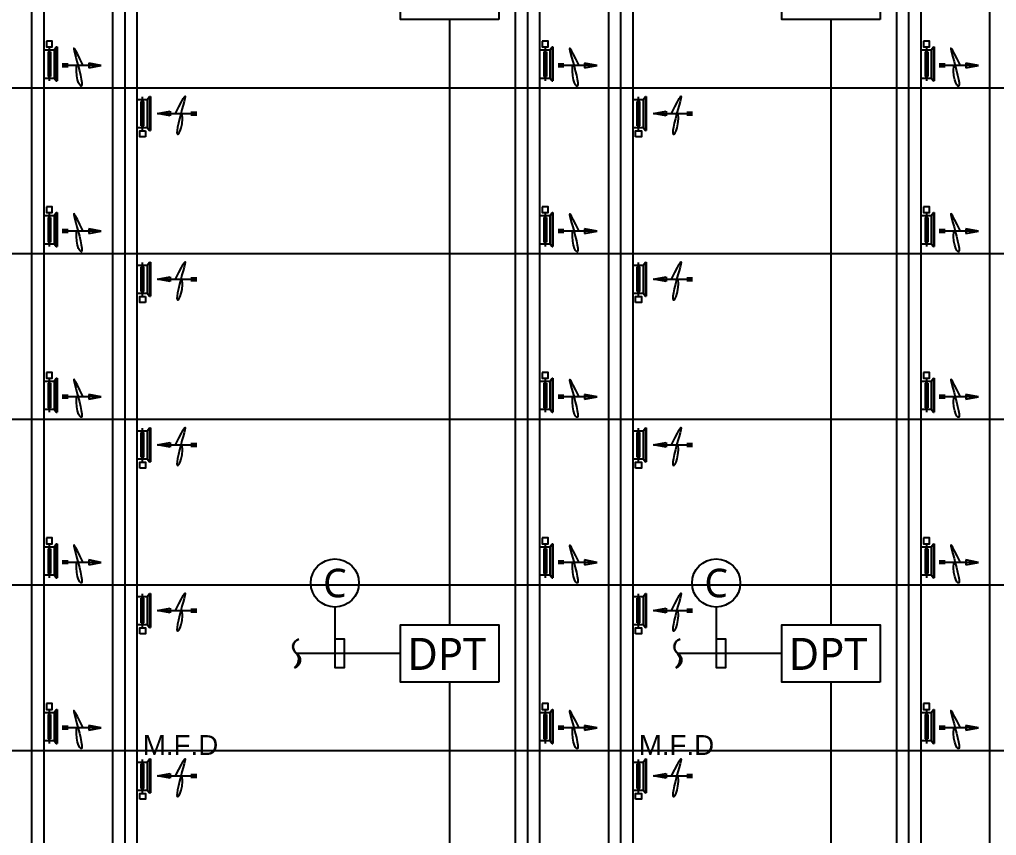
# Model space of a CAD drawing. Header units: millimetres. Extents: x 8533 to 164433, y 5768 to 115327.
# Drawn here: x 88098 to 107270, y 48651 to 64674 of the extents above; entities that cross this region are included whole.
import ezdxf
from ezdxf.enums import TextEntityAlignment as Align

# ---------------------------------------------------------------- set-up
doc = ezdxf.new("R2010")
doc.units = ezdxf.units.MM
doc.header["$LTSCALE"] = 250
doc.linetypes.add('HIDDENX2', pattern=[19.05, 12.7, -6.35])
for name, color, linetype in [('03_G_ENP_문자', 2, 'Continuous'), ('05_G-ENP_치수', 1, 'Continuous'), ('06_G-ENP_심볼', 3, 'Continuous'), ('ARC', 8, 'Continuous'), ('OUT', 4, 'Continuous'), ('p', 3, 'Continuous'), ('st', 4, 'Continuous'), ('전실제연_인버터', 3, 'Continuous')]:
    doc.layers.add(name, color=color, linetype=linetype)
doc.layers.add('10_G-ENP_매립관', color=80, linetype='HIDDENX2', lineweight=30)
doc.styles.add('G-ENP', font='')
doc.styles.add('STYLE1', font='arial.ttf')
doc.styles.get('G-ENP').set_extended_font_data('Malgun Gothic')

# ---------------------------------------------------------------- blocks, each defined once
blk = doc.blocks.new('DPT-9')
at = {"layer": '06_G-ENP_심볼', "elevation": 0}
blk.add_lwpolyline([(1925, -1126), (-1925, -1126), (-1925, 1126), (1925, 1126)], close=True, dxfattribs=at)
blk.add_lwpolyline([(1925, -1126), (-1925, -1126), (-1925, 1126), (1925, 1126)], close=True, dxfattribs=at)
at = {"style": 'G-ENP'}
blk.add_text('DPT', height=1255.4, dxfattribs=at).set_placement((-112, -21, 0), align=Align.MIDDLE_CENTER)
at = {"layer": '06_G-ENP_심볼', "color": 0, "style": 'G-ENP'}
blk.add_text('DPT', height=1255.4, dxfattribs=at).set_placement((-112, -21, 0), align=Align.MIDDLE_CENTER)
blk = doc.blocks.new('G-ENP 물결')
at = {"layer": '10_G-ENP_매립관', "linetype": 'ByBlock'}
h = blk.add_hatch(color=256, dxfattribs=at)
h.paths.add_polyline_path([(61, -399, -0.641696), (0, 0, 0.892931)])
h.paths.add_polyline_path([(0, 0, 0.641696), (-61, 399, -0.435564)])
blk.add_lwpolyline([(-61, 399, -0.641696), (0, 0, 0.641696), (61, -399, 0.641696)], format="xyb", dxfattribs=at)
blk.add_arc((-216, 171), 276, 321.6941, 55.8389, dxfattribs=at)

msp = doc.modelspace()

# ---------------------------------------------------------------- linework, layer by layer
at = {"layer": '05_G-ENP_치수', "ltscale": 0.5, "elevation": 0}
for points in [[(94287, 53136), (94287, 51947), (94475, 51947), (94475, 52507), (94287, 52507)], [(101769, 53136), (101769, 51947), (101958, 51947), (101958, 52507), (101769, 52507)]]:
    msp.add_lwpolyline(points, dxfattribs=at)
at = {"layer": '05_G-ENP_치수'}
for centre in [(94287, 53609), (101769, 53609)]:
    msp.add_circle(centre, 473, dxfattribs=at)
at = {"layer": 'ARC'}
for p, q in [((76949, 63331), (121757, 63331)), ((76949, 60078), (121757, 60078)), ((76949, 56826), (121757, 56826)), ((76949, 53573), (121757, 53573)), ((19211, 50321), (124754, 50321))]:
    msp.add_line(p, q, dxfattribs=at)
at = {"layer": 'OUT'}
for p, q in [((88579, 64076, 0), (88775, 64076, 0)), ((88657, 64040, 0), (88657, 63556, 0)), ((88657, 64040, 0), (88709, 64040, 0)), ((88683, 64136, 0), (88683, 63468, 0)), ((88709, 64040, 0), (88709, 63556, 0)), ((88775, 64076, 0), (88820, 64136, 0)), ((88775, 64076, 0), (88775, 63525, 0)), ((88820, 64136, 0), (88836, 64136, 0)), ((88820, 64136, 0), (88820, 63468, 0)), ((88836, 64136, 0), (88836, 63468, 0)), ((98311, 64076, 0), (98507, 64076, 0)), ((98389, 64040, 0), (98389, 63556, 0)), ((98389, 64040, 0), (98441, 64040, 0)), ((98415, 64136, 0), (98415, 63468, 0)), ((98441, 64040, 0), (98441, 63556, 0)), ((98507, 64076, 0), (98552, 64136, 0)), ((98507, 64076, 0), (98507, 63525, 0)), ((98552, 64136, 0), (98567, 64136, 0)), ((98552, 64136, 0), (98552, 63468, 0)), ((98567, 64136, 0), (98567, 63468, 0)), ((105793, 64076, 0), (105989, 64076, 0)), ((105871, 64040, 0), (105871, 63556, 0)), ((105871, 64040, 0), (105923, 64040, 0)), ((105897, 64136, 0), (105897, 63468, 0)), ((105923, 64040, 0), (105923, 63556, 0)), ((105989, 64076, 0), (106034, 64136, 0)), ((105989, 64076, 0), (105989, 63525, 0)), ((106034, 64136, 0), (106050, 64136, 0)), ((106034, 64136, 0), (106034, 63468, 0)), ((106050, 64136, 0), (106050, 63468, 0)), ((88579, 63525, 0), (88775, 63525, 0)), ((88657, 63556, 0), (88709, 63556, 0)), ((88775, 63525, 0), (88820, 63468, 0)), ((88820, 63468, 0), (88836, 63468, 0)), ((98311, 63525, 0), (98507, 63525, 0)), ((98389, 63556, 0), (98441, 63556, 0)), ((98507, 63525, 0), (98552, 63468, 0)), ((98552, 63468, 0), (98567, 63468, 0)), ((105793, 63525, 0), (105989, 63525, 0)), ((105871, 63556, 0), (105923, 63556, 0)), ((105989, 63525, 0), (106034, 63468, 0)), ((106034, 63468, 0), (106050, 63468, 0)), ((90409, 63104), (90606, 63104)), ((90514, 62487), (90514, 63156)), ((90606, 63104), (90650, 63163)), ((90606, 63104), (90606, 62552)), ((90650, 63163), (90666, 63163)), ((90650, 63163), (90650, 62495)), ((90666, 63163), (90666, 62495)), ((100141, 63104), (100338, 63104)), ((100245, 62487), (100245, 63156)), ((100338, 63104), (100382, 63163)), ((100338, 63104), (100338, 62552)), ((100382, 63163), (100398, 63163)), ((100382, 63163), (100382, 62495)), ((100398, 63163), (100398, 62495)), ((90488, 63067), (90540, 63067)), ((90488, 62584), (90488, 63067)), ((90540, 62584), (90540, 63067)), ((100219, 63067), (100271, 63067)), ((100219, 62584), (100219, 63067)), ((100271, 62584), (100271, 63067)), ((90409, 62552), (90606, 62552)), ((90488, 62584), (90540, 62584)), ((90606, 62552), (90650, 62495)), ((100141, 62552), (100338, 62552)), ((100219, 62584), (100271, 62584)), ((100338, 62552), (100382, 62495)), ((90650, 62495), (90666, 62495)), ((100382, 62495), (100398, 62495)), ((88579, 60823, 0), (88775, 60823, 0)), ((88657, 60787, 0), (88709, 60787, 0)), ((88657, 60787, 0), (88657, 60303, 0)), ((88683, 60883, 0), (88683, 60215, 0)), ((88709, 60787, 0), (88709, 60303, 0)), ((88775, 60823, 0), (88820, 60883, 0)), ((88775, 60823, 0), (88775, 60272, 0)), ((88820, 60883, 0), (88836, 60883, 0)), ((88820, 60883, 0), (88820, 60215, 0)), ((88836, 60883, 0), (88836, 60215, 0)), ((98311, 60823, 0), (98507, 60823, 0)), ((98389, 60787, 0), (98441, 60787, 0)), ((98389, 60787, 0), (98389, 60303, 0)), ((98415, 60883, 0), (98415, 60215, 0)), ((98441, 60787, 0), (98441, 60303, 0)), ((98507, 60823, 0), (98552, 60883, 0)), ((98507, 60823, 0), (98507, 60272, 0)), ((98552, 60883, 0), (98567, 60883, 0)), ((98552, 60883, 0), (98552, 60215, 0)), ((98567, 60883, 0), (98567, 60215, 0)), ((105793, 60823, 0), (105989, 60823, 0)), ((105871, 60787, 0), (105923, 60787, 0)), ((105871, 60787, 0), (105871, 60303, 0)), ((105897, 60883, 0), (105897, 60215, 0)), ((105923, 60787, 0), (105923, 60303, 0)), ((105989, 60823, 0), (106034, 60883, 0)), ((105989, 60823, 0), (105989, 60272, 0)), ((106034, 60883, 0), (106050, 60883, 0)), ((106034, 60883, 0), (106034, 60215, 0)), ((106050, 60883, 0), (106050, 60215, 0)), ((88579, 60272, 0), (88775, 60272, 0)), ((88657, 60303, 0), (88709, 60303, 0)), ((88775, 60272, 0), (88820, 60215, 0)), ((88820, 60215, 0), (88836, 60215, 0)), ((98311, 60272, 0), (98507, 60272, 0)), ((98389, 60303, 0), (98441, 60303, 0)), ((98507, 60272, 0), (98552, 60215, 0)), ((98552, 60215, 0), (98567, 60215, 0)), ((105793, 60272, 0), (105989, 60272, 0)), ((105871, 60303, 0), (105923, 60303, 0)), ((105989, 60272, 0), (106034, 60215, 0)), ((106034, 60215, 0), (106050, 60215, 0)), ((90409, 59851), (90606, 59851)), ((90514, 59235), (90514, 59903)), ((90606, 59851), (90650, 59911)), ((90606, 59851), (90606, 59300)), ((90650, 59911), (90666, 59911)), ((90650, 59911), (90650, 59243)), ((90666, 59911), (90666, 59243)), ((100141, 59851), (100338, 59851)), ((100245, 59235), (100245, 59903)), ((100338, 59851), (100382, 59911)), ((100338, 59851), (100338, 59300)), ((100382, 59911), (100382, 59243)), ((100382, 59911), (100398, 59911)), ((100398, 59911), (100398, 59243)), ((90488, 59331), (90488, 59815)), ((90488, 59815), (90540, 59815)), ((90540, 59331), (90540, 59815)), ((100219, 59815), (100271, 59815)), ((100219, 59331), (100219, 59815)), ((100271, 59331), (100271, 59815)), ((90409, 59300), (90606, 59300)), ((90488, 59331), (90540, 59331)), ((90606, 59300), (90650, 59243)), ((90650, 59243), (90666, 59243)), ((100141, 59300), (100338, 59300)), ((100219, 59331), (100271, 59331)), ((100338, 59300), (100382, 59243)), ((100382, 59243), (100398, 59243)), ((88579, 57571, 0), (88775, 57571, 0)), ((88657, 57535, 0), (88657, 57051, 0)), ((88657, 57535, 0), (88709, 57535, 0)), ((88683, 57631, 0), (88683, 56963, 0)), ((88709, 57535, 0), (88709, 57051, 0)), ((88775, 57571, 0), (88820, 57631, 0)), ((88775, 57571, 0), (88775, 57020, 0)), ((88820, 57631, 0), (88836, 57631, 0)), ((88820, 57631, 0), (88820, 56963, 0)), ((88836, 57631, 0), (88836, 56963, 0)), ((98311, 57571, 0), (98507, 57571, 0)), ((98389, 57535, 0), (98389, 57051, 0)), ((98389, 57535, 0), (98441, 57535, 0)), ((98415, 57631, 0), (98415, 56963, 0)), ((98441, 57535, 0), (98441, 57051, 0)), ((98507, 57571, 0), (98552, 57631, 0)), ((98507, 57571, 0), (98507, 57020, 0)), ((98552, 57631, 0), (98567, 57631, 0)), ((98552, 57631, 0), (98552, 56963, 0)), ((98567, 57631, 0), (98567, 56963, 0)), ((105793, 57571, 0), (105989, 57571, 0)), ((105871, 57535, 0), (105871, 57051, 0)), ((105871, 57535, 0), (105923, 57535, 0)), ((105897, 57631, 0), (105897, 56963, 0)), ((105923, 57535, 0), (105923, 57051, 0)), ((105989, 57571, 0), (106034, 57631, 0)), ((105989, 57571, 0), (105989, 57020, 0)), ((106034, 57631, 0), (106050, 57631, 0)), ((106034, 57631, 0), (106034, 56963, 0)), ((106050, 57631, 0), (106050, 56963, 0)), ((88579, 57020, 0), (88775, 57020, 0)), ((88657, 57051, 0), (88709, 57051, 0)), ((88775, 57020, 0), (88820, 56963, 0)), ((88820, 56963, 0), (88836, 56963, 0)), ((98311, 57020, 0), (98507, 57020, 0)), ((98389, 57051, 0), (98441, 57051, 0)), ((98507, 57020, 0), (98552, 56963, 0)), ((98552, 56963, 0), (98567, 56963, 0)), ((105793, 57020, 0), (105989, 57020, 0)), ((105871, 57051, 0), (105923, 57051, 0)), ((105989, 57020, 0), (106034, 56963, 0)), ((106034, 56963, 0), (106050, 56963, 0)), ((90409, 56599), (90606, 56599)), ((90488, 56562), (90540, 56562)), ((90488, 56079), (90488, 56562)), ((90514, 55983), (90514, 56651)), ((90540, 56079), (90540, 56562)), ((90606, 56599), (90650, 56659)), ((90606, 56599), (90606, 56048)), ((90650, 56659), (90666, 56659)), ((90650, 56659), (90650, 55990)), ((90666, 56659), (90666, 55990)), ((100141, 56599), (100338, 56599)), ((100219, 56562), (100271, 56562)), ((100219, 56079), (100219, 56562)), ((100245, 55983), (100245, 56651)), ((100271, 56079), (100271, 56562)), ((100338, 56599), (100382, 56659)), ((100338, 56599), (100338, 56048)), ((100382, 56659), (100398, 56659)), ((100382, 56659), (100382, 55990)), ((100398, 56659), (100398, 55990)), ((90409, 56048), (90606, 56048)), ((90488, 56079), (90540, 56079)), ((90606, 56048), (90650, 55990)), ((90650, 55990), (90666, 55990)), ((100141, 56048), (100338, 56048)), ((100219, 56079), (100271, 56079)), ((100338, 56048), (100382, 55990)), ((100382, 55990), (100398, 55990)), ((88579, 54318, 0), (88775, 54318, 0)), ((88657, 54282, 0), (88657, 53798, 0)), ((88657, 54282, 0), (88709, 54282, 0)), ((88683, 54378, 0), (88683, 53710, 0)), ((88709, 54282, 0), (88709, 53798, 0)), ((88775, 54318, 0), (88820, 54378, 0)), ((88775, 54318, 0), (88775, 53767, 0)), ((88820, 54378, 0), (88836, 54378, 0)), ((88820, 54378, 0), (88820, 53710, 0)), ((88836, 54378, 0), (88836, 53710, 0)), ((98311, 54318, 0), (98507, 54318, 0)), ((98389, 54282, 0), (98389, 53798, 0)), ((98389, 54282, 0), (98441, 54282, 0)), ((98415, 54378, 0), (98415, 53710, 0)), ((98441, 54282, 0), (98441, 53798, 0)), ((98507, 54318, 0), (98552, 54378, 0)), ((98507, 54318, 0), (98507, 53767, 0)), ((98552, 54378, 0), (98567, 54378, 0)), ((98552, 54378, 0), (98552, 53710, 0)), ((98567, 54378, 0), (98567, 53710, 0)), ((105793, 54318, 0), (105989, 54318, 0)), ((105871, 54282, 0), (105871, 53798, 0)), ((105871, 54282, 0), (105923, 54282, 0)), ((105897, 54378, 0), (105897, 53710, 0)), ((105923, 54282, 0), (105923, 53798, 0)), ((105989, 54318, 0), (106034, 54378, 0)), ((105989, 54318, 0), (105989, 53767, 0)), ((106034, 54378, 0), (106050, 54378, 0)), ((106034, 54378, 0), (106034, 53710, 0)), ((106050, 54378, 0), (106050, 53710, 0)), ((88579, 53767, 0), (88775, 53767, 0)), ((88657, 53798, 0), (88709, 53798, 0)), ((88775, 53767, 0), (88820, 53710, 0)), ((88820, 53710, 0), (88836, 53710, 0)), ((98311, 53767, 0), (98507, 53767, 0)), ((98389, 53798, 0), (98441, 53798, 0)), ((98507, 53767, 0), (98552, 53710, 0)), ((98552, 53710, 0), (98567, 53710, 0)), ((105793, 53767, 0), (105989, 53767, 0)), ((105871, 53798, 0), (105923, 53798, 0)), ((105989, 53767, 0), (106034, 53710, 0)), ((106034, 53710, 0), (106050, 53710, 0)), ((90409, 53346), (90606, 53346)), ((90488, 53310), (90540, 53310)), ((90488, 52826), (90488, 53310)), ((90514, 52730), (90514, 53398)), ((90540, 52826), (90540, 53310)), ((90606, 53346), (90650, 53406)), ((90606, 53346), (90606, 52795)), ((90650, 53406), (90666, 53406)), ((90650, 53406), (90650, 52738)), ((90666, 53406), (90666, 52738)), ((100141, 53346), (100338, 53346)), ((100219, 53310), (100271, 53310)), ((100219, 52826), (100219, 53310)), ((100245, 52730), (100245, 53398)), ((100271, 52826), (100271, 53310)), ((100338, 53346), (100382, 53406)), ((100338, 53346), (100338, 52795)), ((100382, 53406), (100398, 53406)), ((100382, 53406), (100382, 52738)), ((100398, 53406), (100398, 52738)), ((90409, 52795), (90606, 52795)), ((90488, 52826), (90540, 52826)), ((90606, 52795), (90650, 52738)), ((90650, 52738), (90666, 52738)), ((100141, 52795), (100338, 52795)), ((100219, 52826), (100271, 52826)), ((100338, 52795), (100382, 52738)), ((100382, 52738), (100398, 52738)), ((88579, 51067), (88775, 51067)), ((88657, 51030), (88657, 50547)), ((88657, 51030), (88709, 51030)), ((88683, 51126), (88683, 50458)), ((88709, 51030), (88709, 50547)), ((88775, 51067), (88820, 51126)), ((88775, 51067), (88775, 50515)), ((88820, 51126), (88836, 51126)), ((88820, 51126), (88820, 50458)), ((88836, 51126), (88836, 50458)), ((98311, 51067), (98507, 51067)), ((98389, 51030), (98389, 50547)), ((98389, 51030), (98441, 51030)), ((98415, 51126), (98415, 50458)), ((98441, 51030), (98441, 50547)), ((98507, 51067), (98552, 51126)), ((98507, 51067), (98507, 50515)), ((98552, 51126), (98567, 51126)), ((98552, 51126), (98552, 50458)), ((98567, 51126), (98567, 50458)), ((105793, 51067), (105989, 51067)), ((105871, 51030), (105871, 50547)), ((105871, 51030), (105923, 51030)), ((105897, 51126), (105897, 50458)), ((105923, 51030), (105923, 50547)), ((105989, 51067), (106034, 51126)), ((105989, 51067), (105989, 50515)), ((106034, 51126), (106050, 51126)), ((106034, 51126), (106034, 50458)), ((106050, 51126), (106050, 50458)), ((88579, 50515), (88775, 50515)), ((88657, 50547), (88709, 50547)), ((88775, 50515), (88820, 50458)), ((88820, 50458), (88836, 50458)), ((98311, 50515), (98507, 50515)), ((98389, 50547), (98441, 50547)), ((98507, 50515), (98552, 50458)), ((98552, 50458), (98567, 50458)), ((105793, 50515), (105989, 50515)), ((105871, 50547), (105923, 50547)), ((105989, 50515), (106034, 50458)), ((106034, 50458), (106050, 50458)), ((90409, 50094), (90606, 50094)), ((90488, 50058), (90540, 50058)), ((90488, 49574), (90488, 50058)), ((90514, 49478), (90514, 50146)), ((90540, 49574), (90540, 50058)), ((90606, 50094), (90650, 50154)), ((90606, 50094), (90606, 49543)), ((90650, 50154), (90666, 50154)), ((90650, 50154), (90650, 49486)), ((90666, 50154), (90666, 49486)), ((100141, 50094), (100338, 50094)), ((100219, 50058), (100271, 50058)), ((100219, 49574), (100219, 50058)), ((100245, 49478), (100245, 50146)), ((100271, 49574), (100271, 50058)), ((100338, 50094), (100382, 50154)), ((100338, 50094), (100338, 49543)), ((100382, 50154), (100398, 50154)), ((100382, 50154), (100382, 49486)), ((100398, 50154), (100398, 49486)), ((90409, 49543), (90606, 49543)), ((90488, 49574), (90540, 49574)), ((90606, 49543), (90650, 49486)), ((90650, 49486), (90666, 49486)), ((100141, 49543), (100338, 49543)), ((100219, 49574), (100271, 49574)), ((100338, 49543), (100382, 49486)), ((100382, 49486), (100398, 49486))]:
    msp.add_line(p, q, dxfattribs=at)
at = {"layer": 'OUT', "elevation": 0}
for points in [[(88625, 64251), (88625, 64136), (88741, 64136), (88741, 64251)], [(98357, 64251), (98357, 64136), (98473, 64136), (98473, 64251)], [(105839, 64251), (105839, 64136), (105955, 64136), (105955, 64251)], [(88625, 60999), (88625, 60883), (88741, 60883), (88741, 60999)], [(98357, 60999), (98357, 60883), (98473, 60883), (98473, 60999)], [(105839, 60999), (105839, 60883), (105955, 60883), (105955, 60999)], [(88625, 57746), (88625, 57631), (88741, 57631), (88741, 57746)], [(98357, 57746), (98357, 57631), (98473, 57631), (98473, 57746)], [(105839, 57746), (105839, 57631), (105955, 57631), (105955, 57746)], [(100188, 55867), (100188, 55983), (100303, 55983), (100303, 55867)], [(88625, 54494), (88625, 54378), (88741, 54378), (88741, 54494)], [(98357, 54494), (98357, 54378), (98473, 54378), (98473, 54494)], [(105839, 54494), (105839, 54378), (105955, 54378), (105955, 54494)], [(100188, 52614), (100188, 52730), (100303, 52730), (100303, 52614)], [(88625, 51242), (88625, 51126), (88741, 51126), (88741, 51242)], [(98357, 51242), (98357, 51126), (98473, 51126), (98473, 51242)], [(105839, 51242), (105839, 51126), (105955, 51126), (105955, 51242)], [(90456, 49363), (90456, 49478), (90571, 49478), (90571, 49363)], [(100188, 49363), (100188, 49478), (100303, 49478), (100303, 49363)]]:
    msp.add_lwpolyline(points, close=True, dxfattribs=at)
at = {"layer": 'OUT'}
for points in [[(90571, 62372), (90456, 62372), (90456, 62487), (90571, 62487)], [(90571, 59119), (90456, 59119), (90456, 59235), (90571, 59235)]]:
    msp.add_lwpolyline(points, dxfattribs=at)
at = {"layer": 'OUT', "elevation": 0}
for points in [[(90456, 62372), (90456, 62487)], [(90571, 62487), (90571, 62372)], [(90456, 59119), (90456, 59235)], [(90571, 59235), (90571, 59119)], [(90456, 55867), (90456, 55983)], [(90456, 52614), (90456, 52730)], [(90456, 49363), (90456, 49478)]]:
    msp.add_lwpolyline(points, dxfattribs=at)
at = {"layer": 'OUT'}
for points in [[(100188, 62372), (100188, 62487), (100303, 62487), (100303, 62372)], [(100188, 59119), (100188, 59235), (100303, 59235), (100303, 59119)], [(90456, 55867), (90456, 55983), (90571, 55983), (90571, 55867)], [(90456, 52614), (90456, 52730), (90571, 52730), (90571, 52614)]]:
    msp.add_lwpolyline(points, close=True, dxfattribs=at)
at = {"layer": 'p', "color": 4, "linetype": 'Continuous'}
for p, q in [((89929, 16847), (89929, 94153)), ((99661, 16847), (99661, 94153)), ((107143, 16847), (107143, 94153)), ((90409, 16847), (90409, 93679)), ((100141, 16847), (100141, 93679)), ((88579, 15017), (88579, 91126)), ((97830, 15017), (97830, 91126)), ((98311, 15017), (98311, 91126)), ((105312, 15017), (105312, 91126)), ((105793, 15017), (105793, 91126))]:
    msp.add_line(p, q, dxfattribs=at)
at = {"layer": 'p', "color": 1}
for p, q in [((90169, 16847), (90169, 93916)), ((99901, 16847), (99901, 93916)), ((88339, 15017), (88339, 91126)), ((98071, 15017), (98071, 91126)), ((105553, 15017), (105553, 91126)), ((89050, 63799, 0), (88934, 63799, 0)), ((89703, 63773, 0), (88934, 63773, 0)), ((89050, 63747, 0), (88934, 63747, 0)), ((98782, 63799, 0), (98666, 63799, 0)), ((99435, 63773, 0), (98666, 63773, 0)), ((98782, 63747, 0), (98666, 63747, 0)), ((106264, 63799, 0), (106148, 63799, 0)), ((106917, 63773, 0), (106148, 63773, 0)), ((106264, 63747, 0), (106148, 63747, 0)), ((90807, 62829), (91576, 62829)), ((91459, 62855), (91576, 62855)), ((91459, 62803), (91576, 62803)), ((100538, 62829), (101308, 62829)), ((101191, 62855), (101308, 62855)), ((101191, 62803), (101308, 62803)), ((89050, 60546, 0), (88934, 60546, 0)), ((89703, 60520, 0), (88934, 60520, 0)), ((89050, 60494, 0), (88934, 60494, 0)), ((98782, 60546, 0), (98666, 60546, 0)), ((99435, 60520, 0), (98666, 60520, 0)), ((98782, 60494, 0), (98666, 60494, 0)), ((106264, 60546, 0), (106148, 60546, 0)), ((106917, 60520, 0), (106148, 60520, 0)), ((106264, 60494, 0), (106148, 60494, 0)), ((90807, 59577), (91576, 59577)), ((91459, 59603), (91576, 59603)), ((91459, 59551), (91576, 59551)), ((100538, 59577), (101308, 59577)), ((101191, 59603), (101308, 59603)), ((101191, 59551), (101308, 59551)), ((89050, 57294, 0), (88934, 57294, 0)), ((89703, 57268, 0), (88934, 57268, 0)), ((89050, 57242, 0), (88934, 57242, 0)), ((98782, 57294, 0), (98666, 57294, 0)), ((99435, 57268, 0), (98666, 57268, 0)), ((98782, 57242, 0), (98666, 57242, 0)), ((106264, 57294, 0), (106148, 57294, 0)), ((106917, 57268, 0), (106148, 57268, 0)), ((106264, 57242, 0), (106148, 57242, 0)), ((90807, 56324), (91576, 56324)), ((91459, 56350), (91576, 56350)), ((91459, 56298), (91576, 56298)), ((100538, 56324), (101308, 56324)), ((101191, 56350), (101308, 56350)), ((101191, 56298), (101308, 56298)), ((89050, 54041, 0), (88934, 54041, 0)), ((89703, 54015, 0), (88934, 54015, 0)), ((89050, 53989, 0), (88934, 53989, 0)), ((98782, 54041, 0), (98666, 54041, 0)), ((99435, 54015, 0), (98666, 54015, 0)), ((98782, 53989, 0), (98666, 53989, 0)), ((106264, 54041, 0), (106148, 54041, 0)), ((106917, 54015, 0), (106148, 54015, 0)), ((106264, 53989, 0), (106148, 53989, 0)), ((90807, 53072), (91576, 53072)), ((91459, 53098), (91576, 53098)), ((91459, 53046), (91576, 53046)), ((100538, 53072), (101308, 53072)), ((101191, 53098), (101308, 53098)), ((101191, 53046), (101308, 53046)), ((89050, 50789), (88934, 50789)), ((89703, 50763), (88934, 50763)), ((89050, 50737), (88934, 50737)), ((98782, 50789), (98666, 50789)), ((99435, 50763), (98666, 50763)), ((98782, 50737), (98666, 50737)), ((106264, 50789), (106148, 50789)), ((106917, 50763), (106148, 50763)), ((106264, 50737), (106148, 50737)), ((91459, 49846), (91576, 49846)), ((101191, 49846), (101308, 49846)), ((90807, 49820), (91576, 49820)), ((91459, 49794), (91576, 49794)), ((100538, 49820), (101308, 49820)), ((101191, 49794), (101308, 49794))]:
    msp.add_line(p, q, dxfattribs=at)
at = {"layer": 'p', "color": 1, "linetype": 'Continuous'}
for p, q in [((89455, 63819, 0), (89455, 63726, 0)), ((89703, 63773, 0), (89455, 63819, 0)), ((89455, 63726, 0), (89703, 63773, 0)), ((99186, 63819, 0), (99186, 63726, 0)), ((99435, 63773, 0), (99186, 63819, 0)), ((99186, 63726, 0), (99435, 63773, 0)), ((106669, 63819, 0), (106669, 63726, 0)), ((106917, 63773, 0), (106669, 63819, 0)), ((106669, 63726, 0), (106917, 63773, 0)), ((90807, 62829), (91055, 62876)), ((91055, 62783), (90807, 62829)), ((91055, 62876), (91055, 62783)), ((100538, 62829), (100787, 62876)), ((100787, 62783), (100538, 62829)), ((100787, 62876), (100787, 62783)), ((89455, 60567, 0), (89455, 60474, 0)), ((89703, 60520, 0), (89455, 60567, 0)), ((89455, 60474, 0), (89703, 60520, 0)), ((99186, 60567, 0), (99186, 60474, 0)), ((99435, 60520, 0), (99186, 60567, 0)), ((99186, 60474, 0), (99435, 60520, 0)), ((106669, 60567, 0), (106669, 60474, 0)), ((106917, 60520, 0), (106669, 60567, 0)), ((106669, 60474, 0), (106917, 60520, 0)), ((90807, 59577), (91055, 59623)), ((91055, 59530), (90807, 59577)), ((91055, 59623), (91055, 59530)), ((100538, 59577), (100787, 59623)), ((100787, 59530), (100538, 59577)), ((100787, 59623), (100787, 59530)), ((89703, 57268, 0), (89455, 57314, 0)), ((89455, 57314, 0), (89455, 57221, 0)), ((89455, 57221, 0), (89703, 57268, 0)), ((99435, 57268, 0), (99186, 57314, 0)), ((99186, 57314, 0), (99186, 57221, 0)), ((99186, 57221, 0), (99435, 57268, 0)), ((106917, 57268, 0), (106669, 57314, 0)), ((106669, 57314, 0), (106669, 57221, 0)), ((106669, 57221, 0), (106917, 57268, 0)), ((90807, 56324), (91055, 56371)), ((91055, 56371), (91055, 56278)), ((100538, 56324), (100787, 56371)), ((100787, 56371), (100787, 56278)), ((91055, 56278), (90807, 56324)), ((100787, 56278), (100538, 56324)), ((89455, 54062, 0), (89455, 53969, 0)), ((89703, 54015, 0), (89455, 54062, 0)), ((89455, 53969, 0), (89703, 54015, 0)), ((99186, 54062, 0), (99186, 53969, 0)), ((99435, 54015, 0), (99186, 54062, 0)), ((99186, 53969, 0), (99435, 54015, 0)), ((106669, 54062, 0), (106669, 53969, 0)), ((106917, 54015, 0), (106669, 54062, 0)), ((106669, 53969, 0), (106917, 54015, 0)), ((90807, 53072), (91055, 53118)), ((91055, 53118), (91055, 53026)), ((100538, 53072), (100787, 53118)), ((100787, 53118), (100787, 53026)), ((91055, 53026), (90807, 53072)), ((100787, 53026), (100538, 53072)), ((89455, 50810), (89455, 50717)), ((89703, 50763), (89455, 50810)), ((99186, 50810), (99186, 50717)), ((99435, 50763), (99186, 50810)), ((106669, 50810), (106669, 50717)), ((106917, 50763), (106669, 50810)), ((89455, 50717), (89703, 50763)), ((99186, 50717), (99435, 50763)), ((106669, 50717), (106917, 50763)), ((90807, 49820), (91055, 49867)), ((91055, 49867), (91055, 49774)), ((100538, 49820), (100787, 49867)), ((100787, 49867), (100787, 49774)), ((91055, 49774), (90807, 49820)), ((100787, 49774), (100538, 49820))]:
    msp.add_line(p, q, dxfattribs=at)
at = {"layer": 'p', "color": 1}
for points in [[(89350, 63773), (89284, 63902), (89234, 63998), (89198, 64064), (89175, 64101), (89163, 64112), (89161, 64099), (89168, 64063), (89182, 64009), (89201, 63937), (89224, 63853), (89248, 63763), (89272, 63670), (89294, 63582), (89311, 63502), (89321, 63437), (89323, 63390), (89315, 63368), (89299, 63368), (89279, 63390), (89258, 63432), (89238, 63493), (89222, 63571), (89215, 63665), (89218, 63773)], [(99082, 63773), (99016, 63902), (98966, 63998), (98930, 64064), (98907, 64101), (98895, 64112), (98893, 64099), (98900, 64063), (98913, 64009), (98933, 63937), (98956, 63853), (98980, 63763), (99004, 63670), (99026, 63582), (99043, 63502), (99053, 63437), (99055, 63390), (99047, 63368), (99031, 63368), (99011, 63390), (98990, 63432), (98970, 63493), (98954, 63571), (98947, 63665), (98950, 63773)], [(106564, 63773), (106498, 63902), (106448, 63998), (106412, 64064), (106389, 64101), (106377, 64112), (106375, 64099), (106382, 64063), (106396, 64009), (106415, 63937), (106438, 63853), (106462, 63763), (106486, 63670), (106508, 63582), (106525, 63502), (106535, 63437), (106537, 63390), (106529, 63368), (106513, 63368), (106493, 63390), (106472, 63432), (106452, 63493), (106436, 63571), (106429, 63665), (106432, 63773)], [(91160, 62829), (91226, 62959), (91276, 63055), (91312, 63121), (91335, 63158), (91347, 63169), (91349, 63155), (91342, 63120), (91328, 63065), (91309, 62994), (91286, 62910), (91262, 62819), (91238, 62727), (91216, 62639), (91199, 62559), (91189, 62493), (91187, 62447), (91195, 62424), (91210, 62425), (91231, 62447), (91252, 62489), (91272, 62550), (91287, 62628), (91295, 62722), (91292, 62829)], [(100892, 62829), (100958, 62959), (101008, 63055), (101044, 63121), (101067, 63158), (101079, 63169), (101081, 63155), (101074, 63120), (101060, 63065), (101041, 62994), (101018, 62910), (100993, 62819), (100969, 62727), (100948, 62639), (100931, 62559), (100921, 62493), (100919, 62447), (100927, 62424), (100942, 62425), (100962, 62447), (100984, 62489), (101004, 62550), (101019, 62628), (101027, 62722), (101024, 62829)], [(100892, 62829), (100958, 62959), (101008, 63055), (101044, 63121), (101067, 63158), (101079, 63169), (101081, 63155), (101074, 63120), (101060, 63065), (101041, 62994), (101018, 62910), (100993, 62819), (100969, 62727), (100948, 62639), (100931, 62559), (100921, 62493), (100919, 62447), (100927, 62424), (100942, 62425), (100962, 62447), (100984, 62489), (101004, 62550), (101019, 62628), (101027, 62722), (101024, 62829)], [(89350, 60520), (89284, 60650), (89234, 60746), (89198, 60811), (89175, 60849), (89163, 60859), (89161, 60846), (89168, 60811), (89182, 60756), (89201, 60685), (89224, 60601), (89248, 60510), (89272, 60418), (89294, 60329), (89311, 60250), (89321, 60184), (89323, 60138), (89315, 60115), (89299, 60116), (89279, 60138), (89258, 60180), (89238, 60241), (89222, 60319), (89215, 60412), (89218, 60520)], [(99082, 60520), (99016, 60650), (98966, 60746), (98930, 60811), (98907, 60849), (98895, 60859), (98893, 60846), (98900, 60811), (98913, 60756), (98933, 60685), (98956, 60601), (98980, 60510), (99004, 60418), (99026, 60329), (99043, 60250), (99053, 60184), (99055, 60138), (99047, 60115), (99031, 60116), (99011, 60138), (98990, 60180), (98970, 60241), (98954, 60319), (98947, 60412), (98950, 60520)], [(106564, 60520), (106498, 60650), (106448, 60746), (106412, 60811), (106389, 60849), (106377, 60859), (106375, 60846), (106382, 60811), (106396, 60756), (106415, 60685), (106438, 60601), (106462, 60510), (106486, 60418), (106508, 60329), (106525, 60250), (106535, 60184), (106537, 60138), (106529, 60115), (106513, 60116), (106493, 60138), (106472, 60180), (106452, 60241), (106436, 60319), (106429, 60412), (106432, 60520)], [(91160, 59577), (91226, 59706), (91276, 59803), (91312, 59868), (91335, 59905), (91347, 59916), (91349, 59903), (91342, 59868), (91328, 59813), (91309, 59741), (91286, 59658), (91262, 59567), (91238, 59475), (91216, 59386), (91199, 59306), (91189, 59241), (91187, 59195), (91195, 59172), (91210, 59172), (91231, 59194), (91252, 59237), (91272, 59298), (91287, 59375), (91295, 59469), (91292, 59577)], [(100892, 59577), (100958, 59706), (101008, 59803), (101044, 59868), (101067, 59905), (101079, 59916), (101081, 59903), (101074, 59868), (101060, 59813), (101041, 59741), (101018, 59658), (100993, 59567), (100969, 59475), (100948, 59386), (100931, 59306), (100921, 59241), (100919, 59195), (100927, 59172), (100942, 59172), (100962, 59194), (100984, 59237), (101004, 59298), (101019, 59375), (101027, 59469), (101024, 59577)], [(100892, 59577), (100958, 59706), (101008, 59803), (101044, 59868), (101067, 59905), (101079, 59916), (101081, 59903), (101074, 59868), (101060, 59813), (101041, 59741), (101018, 59658), (100993, 59567), (100969, 59475), (100948, 59386), (100931, 59306), (100921, 59241), (100919, 59195), (100927, 59172), (100942, 59172), (100962, 59194), (100984, 59237), (101004, 59298), (101019, 59375), (101027, 59469), (101024, 59577)], [(89350, 57268), (89284, 57397), (89234, 57493), (89198, 57559), (89175, 57596), (89163, 57607), (89161, 57594), (89168, 57558), (89182, 57504), (89201, 57432), (89224, 57348), (89248, 57258), (89272, 57165), (89294, 57077), (89311, 56997), (89321, 56932), (89323, 56885), (89315, 56863), (89299, 56863), (89279, 56885), (89258, 56927), (89238, 56988), (89222, 57066), (89215, 57160), (89218, 57268)], [(99082, 57268), (99016, 57397), (98966, 57493), (98930, 57559), (98907, 57596), (98895, 57607), (98893, 57594), (98900, 57558), (98913, 57504), (98933, 57432), (98956, 57348), (98980, 57258), (99004, 57165), (99026, 57077), (99043, 56997), (99053, 56932), (99055, 56885), (99047, 56863), (99031, 56863), (99011, 56885), (98990, 56927), (98970, 56988), (98954, 57066), (98947, 57160), (98950, 57268)], [(106564, 57268), (106498, 57397), (106448, 57493), (106412, 57559), (106389, 57596), (106377, 57607), (106375, 57594), (106382, 57558), (106396, 57504), (106415, 57432), (106438, 57348), (106462, 57258), (106486, 57165), (106508, 57077), (106525, 56997), (106535, 56932), (106537, 56885), (106529, 56863), (106513, 56863), (106493, 56885), (106472, 56927), (106452, 56988), (106436, 57066), (106429, 57160), (106432, 57268)], [(91160, 56324), (91226, 56454), (91276, 56550), (91312, 56616), (91335, 56653), (91347, 56664), (91349, 56650), (91342, 56615), (91328, 56560), (91309, 56489), (91286, 56405), (91262, 56314), (91238, 56222), (91216, 56134), (91199, 56054), (91189, 55988), (91187, 55942), (91195, 55919), (91210, 55920), (91231, 55942), (91252, 55984), (91272, 56045), (91287, 56123), (91295, 56217), (91292, 56324)], [(100892, 56324), (100958, 56454), (101008, 56550), (101044, 56616), (101067, 56653), (101079, 56664), (101081, 56650), (101074, 56615), (101060, 56560), (101041, 56489), (101018, 56405), (100993, 56314), (100969, 56222), (100948, 56134), (100931, 56054), (100921, 55988), (100919, 55942), (100927, 55919), (100942, 55920), (100962, 55942), (100984, 55984), (101004, 56045), (101019, 56123), (101027, 56217), (101024, 56324)], [(100892, 56324), (100958, 56454), (101008, 56550), (101044, 56616), (101067, 56653), (101079, 56664), (101081, 56650), (101074, 56615), (101060, 56560), (101041, 56489), (101018, 56405), (100993, 56314), (100969, 56222), (100948, 56134), (100931, 56054), (100921, 55988), (100919, 55942), (100927, 55919), (100942, 55920), (100962, 55942), (100984, 55984), (101004, 56045), (101019, 56123), (101027, 56217), (101024, 56324)], [(89350, 54015), (89284, 54145), (89234, 54241), (89198, 54307), (89175, 54344), (89163, 54354), (89161, 54341), (89168, 54306), (89182, 54251), (89201, 54180), (89224, 54096), (89248, 54005), (89272, 53913), (89294, 53824), (89311, 53745), (89321, 53679), (89323, 53633), (89315, 53610), (89299, 53611), (89279, 53633), (89258, 53675), (89238, 53736), (89222, 53814), (89215, 53907), (89218, 54015)], [(99082, 54015), (99016, 54145), (98966, 54241), (98930, 54307), (98907, 54344), (98895, 54354), (98893, 54341), (98900, 54306), (98913, 54251), (98933, 54180), (98956, 54096), (98980, 54005), (99004, 53913), (99026, 53824), (99043, 53745), (99053, 53679), (99055, 53633), (99047, 53610), (99031, 53611), (99011, 53633), (98990, 53675), (98970, 53736), (98954, 53814), (98947, 53907), (98950, 54015)], [(106564, 54015), (106498, 54145), (106448, 54241), (106412, 54307), (106389, 54344), (106377, 54354), (106375, 54341), (106382, 54306), (106396, 54251), (106415, 54180), (106438, 54096), (106462, 54005), (106486, 53913), (106508, 53824), (106525, 53745), (106535, 53679), (106537, 53633), (106529, 53610), (106513, 53611), (106493, 53633), (106472, 53675), (106452, 53736), (106436, 53814), (106429, 53907), (106432, 54015)], [(91160, 53072), (91226, 53201), (91276, 53298), (91312, 53363), (91335, 53400), (91347, 53411), (91349, 53398), (91342, 53363), (91328, 53308), (91309, 53236), (91286, 53153), (91262, 53062), (91238, 52970), (91216, 52881), (91199, 52801), (91189, 52736), (91187, 52690), (91195, 52667), (91210, 52667), (91231, 52689), (91252, 52732), (91272, 52793), (91287, 52871), (91295, 52964), (91292, 53072)], [(100892, 53072), (100958, 53201), (101008, 53298), (101044, 53363), (101067, 53400), (101079, 53411), (101081, 53398), (101074, 53363), (101060, 53308), (101041, 53236), (101018, 53153), (100993, 53062), (100969, 52970), (100948, 52881), (100931, 52801), (100921, 52736), (100919, 52690), (100927, 52667), (100942, 52667), (100962, 52689), (100984, 52732), (101004, 52793), (101019, 52871), (101027, 52964), (101024, 53072)], [(100892, 53072), (100958, 53201), (101008, 53298), (101044, 53363), (101067, 53400), (101079, 53411), (101081, 53398), (101074, 53363), (101060, 53308), (101041, 53236), (101018, 53153), (100993, 53062), (100969, 52970), (100948, 52881), (100931, 52801), (100921, 52736), (100919, 52690), (100927, 52667), (100942, 52667), (100962, 52689), (100984, 52732), (101004, 52793), (101019, 52871), (101027, 52964), (101024, 53072)], [(89350, 50763), (89284, 50893), (89234, 50989), (89198, 51055), (89175, 51092), (89163, 51103), (89161, 51089), (89168, 51054), (89182, 50999), (89201, 50928), (89224, 50844), (89248, 50753), (89272, 50661), (89294, 50573), (89311, 50493), (89321, 50427), (89323, 50381), (89315, 50358), (89299, 50359), (89279, 50381), (89258, 50423), (89238, 50484), (89222, 50562), (89215, 50656), (89218, 50763)], [(99082, 50763), (99016, 50893), (98966, 50989), (98930, 51055), (98907, 51092), (98895, 51103), (98893, 51089), (98900, 51054), (98913, 50999), (98933, 50928), (98956, 50844), (98980, 50753), (99004, 50661), (99026, 50573), (99043, 50493), (99053, 50427), (99055, 50381), (99047, 50358), (99031, 50359), (99011, 50381), (98990, 50423), (98970, 50484), (98954, 50562), (98947, 50656), (98950, 50763)], [(106564, 50763), (106498, 50893), (106448, 50989), (106412, 51055), (106389, 51092), (106377, 51103), (106375, 51089), (106382, 51054), (106396, 50999), (106415, 50928), (106438, 50844), (106462, 50753), (106486, 50661), (106508, 50573), (106525, 50493), (106535, 50427), (106537, 50381), (106529, 50358), (106513, 50359), (106493, 50381), (106472, 50423), (106452, 50484), (106436, 50562), (106429, 50656), (106432, 50763)], [(91160, 49820), (91226, 49949), (91276, 50046), (91312, 50111), (91335, 50148), (91347, 50159), (91349, 50146), (91342, 50111), (91328, 50056), (91309, 49984), (91286, 49901), (91262, 49810), (91238, 49718), (91216, 49629), (91199, 49550), (91189, 49484), (91187, 49438), (91195, 49415), (91210, 49416), (91231, 49438), (91252, 49480), (91272, 49541), (91287, 49619), (91295, 49712), (91292, 49820)], [(100892, 49820), (100958, 49949), (101008, 50046), (101044, 50111), (101067, 50148), (101079, 50159), (101081, 50146), (101074, 50111), (101060, 50056), (101041, 49984), (101018, 49901), (100993, 49810), (100969, 49718), (100948, 49629), (100931, 49550), (100921, 49484), (100919, 49438), (100927, 49415), (100942, 49416), (100962, 49438), (100984, 49480), (101004, 49541), (101019, 49619), (101027, 49712), (101024, 49820)], [(100892, 49820), (100958, 49949), (101008, 50046), (101044, 50111), (101067, 50148), (101079, 50159), (101081, 50146), (101074, 50111), (101060, 50056), (101041, 49984), (101018, 49901), (100993, 49810), (100969, 49718), (100948, 49629), (100931, 49550), (100921, 49484), (100919, 49438), (100927, 49415), (100942, 49416), (100962, 49438), (100984, 49480), (101004, 49541), (101019, 49619), (101027, 49712), (101024, 49820)]]:
    msp.add_lwpolyline(points, dxfattribs=at)
at = {"layer": '전실제연_인버터'}
for p, q in [((96539, 64674), (96539, 52790)), ((104022, 64674), (104022, 52790)), ((95577, 52227), (93536, 52227)), ((103059, 52227), (101018, 52227)), ((96539, 51664), (96539, 28447)), ((104022, 51664), (104022, 28447))]:
    msp.add_line(p, q, dxfattribs=at)

# ---------------------------------------------------------------- block references
at = {"layer": '06_G-ENP_심볼', "color": 0, "xscale": 0.5, "yscale": 0.5, "zscale": 0.5}
for p in [(96539, 65237), (104022, 65237, 0), (96539, 52227), (104022, 52227, 0)]:
    msp.add_blockref('DPT-9', p, dxfattribs=at)
at = {"layer": '10_G-ENP_매립관', "linetype": 'ByBlock', "xscale": -0.7033806500953133, "yscale": 0.7033806500953133, "zscale": 0.7033806500953133, "rotation": 180}
for p in [(93536, 52227), (101018, 52227)]:
    msp.add_blockref('G-ENP 물결', p, dxfattribs=at)

# ---------------------------------------------------------------- texts
at = {"layer": '03_G_ENP_문자', "color": 0, "style": 'G-ENP'}
for p in [(94287, 53609), (101769, 53609)]:
    msp.add_text('C', height=560, rotation=360, dxfattribs=at).set_placement(p, align=Align.MIDDLE)
at = {"layer": 'st', "color": 2, "style": 'STYLE1'}
for p in [(90518, 50233), (100250, 50233)]:
    msp.add_text('M.F.D', height=389.3, dxfattribs=at).set_placement(p)

doc.saveas('drawing.dxf')
